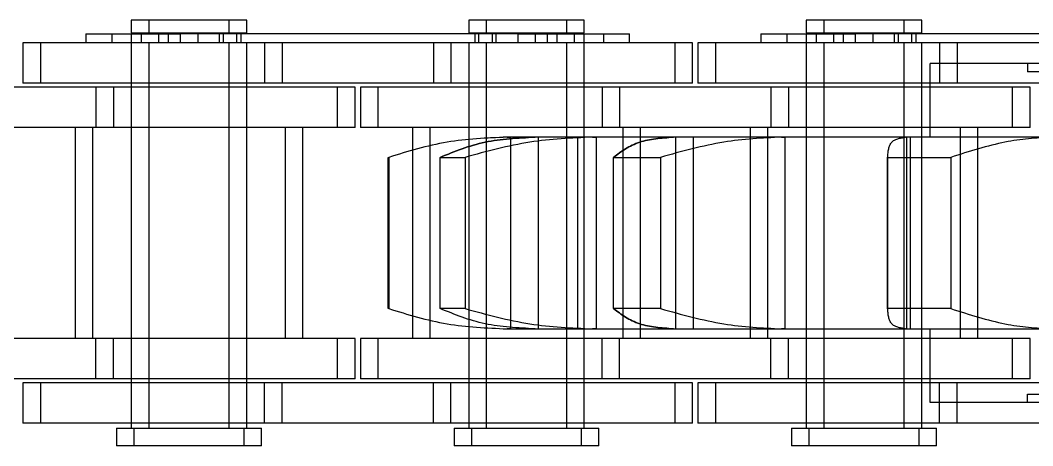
# Model space of a CAD drawing. Header units: metres. Extents: x 0 to 21025, y 0 to 14850.
# Drawn here: x 5044.11 to 5082.21, y 9293.38 to 9309.38 of the extents above; entities that cross this region are included whole.
import ezdxf

# ---------------------------------------------------------------- set-up
doc = ezdxf.new("R2010")
doc.units = ezdxf.units.M
doc.header["$LTSCALE"] = 25
doc.linetypes.add('HIDDEN2', pattern=[4.7625, 3.175, -1.5875])
doc.layers.add('ST1', color=7, linetype='HIDDEN2')

msp = doc.modelspace()

# ---------------------------------------------------------------- linework, layer by layer
at = {"layer": 'ST1'}
for p, q in [((5051.979, 9309.384), (5048.289, 9309.384)), ((5048.289, 9309.384), (5048.289, 9308.91)), ((5048.945, 9309.384), (5048.945, 9308.91)), ((5052.635, 9309.384), (5051.979, 9309.384)), ((5051.979, 9308.91), (5051.979, 9309.384)), ((5052.635, 9308.91), (5052.635, 9309.384)), ((5064.679, 9309.384), (5060.989, 9309.384)), ((5060.989, 9309.384), (5060.989, 9308.91)), ((5061.645, 9309.384), (5061.645, 9308.91)), ((5065.335, 9309.384), (5064.679, 9309.384)), ((5064.679, 9308.91), (5064.679, 9309.384)), ((5065.335, 9308.91), (5065.335, 9309.384)), ((5077.379, 9309.384), (5073.689, 9309.384)), ((5073.689, 9309.384), (5073.689, 9308.91)), ((5074.345, 9309.384), (5074.345, 9308.91)), ((5078.035, 9309.384), (5077.379, 9309.384)), ((5077.379, 9308.91), (5077.379, 9309.384)), ((5078.035, 9308.91), (5078.035, 9309.384)), ((5046.582, 9308.873), (5050.134, 9308.873)), ((5046.582, 9308.873), (5046.582, 9308.541)), ((5047.559, 9308.873), (5047.559, 9308.541)), ((5048.289, 9308.91), (5051.979, 9308.91)), ((5048.289, 9308.873), (5048.289, 9307.021)), ((5048.658, 9308.91), (5048.658, 9308.541)), ((5049.314, 9308.91), (5049.314, 9308.541)), ((5049.683, 9308.873), (5049.683, 9308.541)), ((5050.134, 9308.873), (5050.134, 9308.541)), ((5062.834, 9308.873), (5050.134, 9308.873)), ((5050.79, 9308.873), (5050.79, 9308.541)), ((5051.61, 9308.541), (5051.61, 9308.91)), ((5051.753, 9308.873), (5051.753, 9308.541)), ((5051.979, 9308.91), (5052.635, 9308.91)), ((5052.266, 9308.541), (5052.266, 9308.91)), ((5052.409, 9308.873), (5052.409, 9308.541)), ((5060.989, 9308.91), (5064.679, 9308.91)), ((5061.215, 9308.873), (5061.215, 9308.541)), ((5061.358, 9308.91), (5061.358, 9308.541)), ((5061.871, 9308.873), (5061.871, 9308.541)), ((5062.014, 9308.91), (5062.014, 9308.541)), ((5062.834, 9308.873), (5062.834, 9308.541)), ((5062.834, 9308.873), (5066.065, 9308.873)), ((5063.49, 9308.873), (5063.49, 9308.541)), ((5063.941, 9308.873), (5063.941, 9308.541)), ((5064.31, 9308.541), (5064.31, 9308.91)), ((5064.679, 9308.91), (5065.335, 9308.91)), ((5064.966, 9308.541), (5064.966, 9308.91)), ((5065.335, 9307.021), (5065.335, 9308.873)), ((5066.065, 9308.873), (5066.065, 9308.541)), ((5066.065, 9308.873), (5067.042, 9308.873)), ((5067.042, 9308.541), (5067.042, 9308.873)), ((5071.982, 9308.873), (5075.534, 9308.873)), ((5071.982, 9308.873), (5071.982, 9308.541)), ((5072.959, 9308.873), (5072.959, 9308.541)), ((5073.689, 9308.91), (5077.379, 9308.91)), ((5073.689, 9308.873), (5073.689, 9307.021)), ((5074.058, 9308.91), (5074.058, 9308.541)), ((5074.714, 9308.91), (5074.714, 9308.541)), ((5075.083, 9308.873), (5075.083, 9308.541)), ((5075.534, 9308.873), (5075.534, 9308.541)), ((5088.234, 9308.873), (5075.534, 9308.873)), ((5076.19, 9308.873), (5076.19, 9308.541)), ((5077.01, 9308.541), (5077.01, 9308.91)), ((5077.153, 9308.873), (5077.153, 9308.541)), ((5077.379, 9308.91), (5078.035, 9308.91)), ((5077.666, 9308.541), (5077.666, 9308.91)), ((5077.809, 9308.873), (5077.809, 9308.541)), ((5053.309, 9308.541), (5044.214, 9308.541)), ((5044.214, 9308.541), (5044.214, 9307.021)), ((5044.87, 9308.541), (5044.87, 9307.021)), ((5048.289, 9308.541), (5048.289, 9294.042)), ((5048.945, 9308.541), (5048.945, 9307.021)), ((5048.945, 9308.541), (5048.945, 9294.042)), ((5051.979, 9307.021), (5051.979, 9308.541)), ((5051.979, 9294.042), (5051.979, 9308.541)), ((5052.635, 9307.021), (5052.635, 9308.541)), ((5052.635, 9294.042), (5052.635, 9308.541)), ((5053.309, 9308.541), (5053.309, 9307.021)), ((5059.659, 9308.541), (5053.309, 9308.541)), ((5053.965, 9308.541), (5053.965, 9307.021)), ((5059.659, 9308.541), (5059.659, 9307.021)), ((5068.754, 9308.541), (5059.659, 9308.541)), ((5060.315, 9308.541), (5060.315, 9307.021)), ((5060.989, 9308.541), (5060.989, 9307.021)), ((5060.989, 9308.541), (5060.989, 9294.042)), ((5061.645, 9308.541), (5061.645, 9307.021)), ((5061.645, 9308.541), (5061.645, 9294.042)), ((5064.679, 9307.021), (5064.679, 9308.541)), ((5064.679, 9294.042), (5064.679, 9308.541)), ((5065.335, 9294.042), (5065.335, 9308.541)), ((5069.41, 9308.541), (5068.754, 9308.541)), ((5068.754, 9307.021), (5068.754, 9308.541)), ((5069.41, 9307.021), (5069.41, 9308.541)), ((5078.709, 9308.541), (5069.614, 9308.541)), ((5069.614, 9308.541), (5069.614, 9307.021)), ((5070.27, 9308.541), (5070.27, 9307.021)), ((5073.689, 9308.541), (5073.689, 9294.042)), ((5074.345, 9308.541), (5074.345, 9307.021)), ((5074.345, 9308.541), (5074.345, 9294.042)), ((5077.379, 9307.021), (5077.379, 9308.541)), ((5077.379, 9294.042), (5077.379, 9308.541)), ((5078.035, 9307.021), (5078.035, 9308.541)), ((5078.035, 9294.042), (5078.035, 9308.541)), ((5078.709, 9308.541), (5078.709, 9307.021)), ((5085.059, 9308.541), (5078.709, 9308.541)), ((5079.365, 9308.541), (5079.365, 9307.021)), ((5078.352, 9304.989), (5078.352, 9307.759)), ((5117.44, 9307.759), (5078.352, 9307.759)), ((5082.017, 9307.759), (5082.017, 9307.44)), ((5113.776, 9307.44), (5082.017, 9307.44)), ((5046.959, 9306.869), (5040.609, 9306.869)), ((5053.309, 9307.021), (5044.214, 9307.021)), ((5046.959, 9306.869), (5046.959, 9305.349)), ((5056.054, 9306.869), (5046.959, 9306.869)), ((5047.615, 9306.869), (5047.615, 9305.349)), ((5048.289, 9306.869), (5048.289, 9305.349)), ((5048.945, 9306.869), (5048.945, 9305.349)), ((5051.979, 9305.349), (5051.979, 9306.869)), ((5052.635, 9305.349), (5052.635, 9306.869)), ((5059.659, 9307.021), (5053.309, 9307.021)), ((5056.71, 9306.869), (5056.054, 9306.869)), ((5056.054, 9305.349), (5056.054, 9306.869)), ((5056.71, 9305.349), (5056.71, 9306.869)), ((5066.009, 9306.869), (5056.914, 9306.869)), ((5056.914, 9306.869), (5056.914, 9305.349)), ((5057.57, 9306.869), (5057.57, 9305.349)), ((5068.754, 9307.021), (5059.659, 9307.021)), ((5060.989, 9306.869), (5060.989, 9305.349)), ((5061.645, 9306.869), (5061.645, 9305.349)), ((5064.679, 9305.349), (5064.679, 9306.869)), ((5065.335, 9305.349), (5065.335, 9306.869)), ((5066.009, 9306.869), (5066.009, 9305.349)), ((5072.359, 9306.869), (5066.009, 9306.869)), ((5066.665, 9306.869), (5066.665, 9305.349)), ((5069.41, 9307.021), (5068.754, 9307.021)), ((5078.709, 9307.021), (5069.614, 9307.021)), ((5072.359, 9306.869), (5072.359, 9305.349)), ((5081.454, 9306.869), (5072.359, 9306.869)), ((5073.015, 9306.869), (5073.015, 9305.349)), ((5073.689, 9306.869), (5073.689, 9305.349)), ((5074.345, 9306.869), (5074.345, 9305.349)), ((5077.379, 9305.349), (5077.379, 9306.869)), ((5078.035, 9305.349), (5078.035, 9306.869)), ((5085.059, 9307.021), (5078.709, 9307.021)), ((5082.11, 9306.869), (5081.454, 9306.869)), ((5081.454, 9305.349), (5081.454, 9306.869)), ((5082.11, 9305.349), (5082.11, 9306.869)), ((5046.959, 9305.349), (5040.609, 9305.349)), ((5046.174, 9305.349), (5046.174, 9297.419)), ((5046.83, 9305.349), (5046.83, 9297.419)), ((5056.054, 9305.349), (5046.959, 9305.349)), ((5048.289, 9305.349), (5048.289, 9297.419)), ((5048.945, 9305.349), (5048.945, 9297.419)), ((5051.979, 9297.419), (5051.979, 9305.349)), ((5052.635, 9297.419), (5052.635, 9305.349)), ((5054.094, 9297.419), (5054.094, 9305.349)), ((5054.75, 9297.419), (5054.75, 9305.349)), ((5056.71, 9305.349), (5056.054, 9305.349)), ((5066.009, 9305.349), (5056.914, 9305.349)), ((5058.874, 9305.349), (5058.874, 9297.419)), ((5059.53, 9305.349), (5059.53, 9297.419)), ((5060.989, 9305.349), (5060.989, 9297.419)), ((5061.645, 9305.349), (5061.645, 9297.419)), ((5064.679, 9297.419), (5064.679, 9305.349)), ((5065.335, 9297.419), (5065.335, 9305.349)), ((5072.359, 9305.349), (5066.009, 9305.349)), ((5066.794, 9297.419), (5066.794, 9305.349)), ((5067.45, 9297.419), (5067.45, 9305.349)), ((5071.574, 9305.349), (5071.574, 9297.419)), ((5072.23, 9305.349), (5072.23, 9297.419)), ((5081.454, 9305.349), (5072.359, 9305.349)), ((5073.689, 9305.349), (5073.689, 9297.419)), ((5074.345, 9305.349), (5074.345, 9297.419)), ((5077.379, 9297.419), (5077.379, 9305.349)), ((5078.035, 9297.419), (5078.035, 9305.349)), ((5079.494, 9297.419), (5079.494, 9305.349)), ((5080.15, 9297.419), (5080.15, 9305.349)), ((5082.11, 9305.349), (5081.454, 9305.349)), ((5061.809, 9304.98), (5062.289, 9304.989)), ((5062.43, 9304.989), (5062.289, 9304.989)), ((5062.556, 9304.989), (5062.43, 9304.989)), ((5062.43, 9304.989), (5062.556, 9304.989)), ((5062.556, 9304.989), (5062.556, 9297.779)), ((5063.486, 9304.989), (5062.556, 9304.989)), ((5065.651, 9304.989), (5063.486, 9304.989)), ((5063.595, 9304.989), (5063.595, 9297.779)), ((5065.094, 9297.779), (5065.094, 9304.989)), ((5065.78, 9304.989), (5065.651, 9304.989)), ((5065.651, 9304.989), (5065.78, 9304.989)), ((5065.78, 9304.989), (5065.78, 9297.779)), ((5068.693, 9304.989), (5065.78, 9304.989)), ((5072.762, 9304.989), (5068.693, 9304.989)), ((5068.771, 9304.989), (5068.771, 9297.779)), ((5069.441, 9297.779), (5069.441, 9304.989)), ((5072.877, 9304.989), (5072.762, 9304.989)), ((5072.762, 9304.989), (5072.877, 9304.989)), ((5072.877, 9304.989), (5072.877, 9297.779)), ((5077.422, 9304.989), (5072.877, 9304.989)), ((5082.904, 9304.989), (5077.422, 9304.989)), ((5077.461, 9304.989), (5077.461, 9297.779)), ((5077.611, 9297.779), (5077.611, 9304.989)), ((5057.956, 9304.227), (5057.98, 9304.227)), ((5057.956, 9298.541), (5057.956, 9304.227)), ((5057.98, 9304.227), (5057.98, 9298.541)), ((5059.918, 9304.227), (5060.856, 9304.227)), ((5059.918, 9298.541), (5059.918, 9304.227)), ((5060.856, 9304.227), (5060.856, 9298.541)), ((5066.437, 9304.227), (5068.2, 9304.227)), ((5066.437, 9298.541), (5066.437, 9304.227)), ((5068.2, 9304.227), (5068.2, 9298.541)), ((5076.748, 9304.284), (5076.748, 9298.483)), ((5076.75, 9304.227), (5079.126, 9304.227)), ((5076.75, 9298.541), (5076.75, 9304.227)), ((5079.126, 9304.227), (5079.126, 9298.541)), ((5057.98, 9298.541), (5057.956, 9298.541)), ((5060.856, 9298.541), (5059.918, 9298.541)), ((5068.2, 9298.541), (5066.437, 9298.541)), ((5079.126, 9298.541), (5076.75, 9298.541)), ((5062.289, 9297.779), (5062.43, 9297.779)), ((5062.43, 9297.779), (5062.556, 9297.779)), ((5062.556, 9297.779), (5062.43, 9297.779)), ((5062.556, 9297.779), (5063.486, 9297.779)), ((5063.486, 9297.779), (5065.651, 9297.779)), ((5065.651, 9297.779), (5065.78, 9297.779)), ((5065.78, 9297.779), (5065.651, 9297.779)), ((5065.78, 9297.779), (5068.693, 9297.779)), ((5068.693, 9297.779), (5072.762, 9297.779)), ((5072.762, 9297.779), (5072.877, 9297.779)), ((5072.877, 9297.779), (5072.762, 9297.779)), ((5072.877, 9297.779), (5077.422, 9297.779)), ((5077.422, 9297.779), (5082.904, 9297.779)), ((5078.352, 9295.009), (5078.352, 9297.779)), ((5046.959, 9297.419), (5040.609, 9297.419)), ((5046.959, 9295.899), (5046.959, 9297.419)), ((5056.054, 9297.419), (5046.959, 9297.419)), ((5047.615, 9295.899), (5047.615, 9297.419)), ((5048.289, 9297.419), (5048.289, 9295.899)), ((5048.945, 9297.419), (5048.945, 9295.899)), ((5051.979, 9295.899), (5051.979, 9297.419)), ((5052.635, 9295.899), (5052.635, 9297.419)), ((5056.71, 9297.419), (5056.054, 9297.419)), ((5056.054, 9295.899), (5056.054, 9297.419)), ((5056.71, 9295.899), (5056.71, 9297.419)), ((5066.009, 9297.419), (5056.914, 9297.419)), ((5056.914, 9297.419), (5056.914, 9295.899)), ((5057.57, 9297.419), (5057.57, 9295.899)), ((5060.989, 9297.419), (5060.989, 9295.899)), ((5061.645, 9297.419), (5061.645, 9295.899)), ((5064.679, 9295.899), (5064.679, 9297.419)), ((5065.335, 9295.899), (5065.335, 9297.419)), ((5066.009, 9295.899), (5066.009, 9297.419)), ((5072.359, 9297.419), (5066.009, 9297.419)), ((5066.665, 9295.899), (5066.665, 9297.419)), ((5072.359, 9295.899), (5072.359, 9297.419)), ((5081.454, 9297.419), (5072.359, 9297.419)), ((5073.015, 9295.899), (5073.015, 9297.419)), ((5073.689, 9297.419), (5073.689, 9295.899)), ((5074.345, 9297.419), (5074.345, 9295.899)), ((5077.379, 9295.899), (5077.379, 9297.419)), ((5078.035, 9295.899), (5078.035, 9297.419)), ((5082.11, 9297.419), (5081.454, 9297.419)), ((5081.454, 9295.899), (5081.454, 9297.419)), ((5082.11, 9295.899), (5082.11, 9297.419)), ((5046.959, 9295.899), (5040.609, 9295.899)), ((5053.309, 9295.747), (5044.214, 9295.747)), ((5044.214, 9295.747), (5044.214, 9294.227)), ((5044.87, 9295.747), (5044.87, 9294.227)), ((5056.054, 9295.899), (5046.959, 9295.899)), ((5048.289, 9295.747), (5048.289, 9294.227)), ((5048.945, 9295.747), (5048.945, 9294.227)), ((5051.979, 9294.227), (5051.979, 9295.747)), ((5052.635, 9294.227), (5052.635, 9295.747)), ((5053.309, 9294.227), (5053.309, 9295.747)), ((5059.659, 9295.747), (5053.309, 9295.747)), ((5053.965, 9294.227), (5053.965, 9295.747)), ((5056.71, 9295.899), (5056.054, 9295.899)), ((5066.009, 9295.899), (5056.914, 9295.899)), ((5059.659, 9294.227), (5059.659, 9295.747)), ((5068.754, 9295.747), (5059.659, 9295.747)), ((5060.315, 9294.227), (5060.315, 9295.747)), ((5060.989, 9295.747), (5060.989, 9294.227)), ((5061.645, 9295.747), (5061.645, 9294.227)), ((5064.679, 9294.227), (5064.679, 9295.747)), ((5065.335, 9294.227), (5065.335, 9295.747)), ((5072.359, 9295.899), (5066.009, 9295.899)), ((5069.41, 9295.747), (5068.754, 9295.747)), ((5068.754, 9294.227), (5068.754, 9295.747)), ((5069.41, 9294.227), (5069.41, 9295.747)), ((5078.709, 9295.747), (5069.614, 9295.747)), ((5069.614, 9295.747), (5069.614, 9294.227)), ((5070.27, 9295.747), (5070.27, 9294.227)), ((5081.454, 9295.899), (5072.359, 9295.899)), ((5073.689, 9295.747), (5073.689, 9294.227)), ((5074.345, 9295.747), (5074.345, 9294.227)), ((5077.379, 9294.227), (5077.379, 9295.747)), ((5078.035, 9294.227), (5078.035, 9295.747)), ((5078.709, 9294.227), (5078.709, 9295.747)), ((5085.059, 9295.747), (5078.709, 9295.747)), ((5079.365, 9294.227), (5079.365, 9295.747)), ((5082.11, 9295.899), (5081.454, 9295.899)), ((5082.017, 9295.327), (5113.776, 9295.327)), ((5082.017, 9295.009), (5082.017, 9295.327)), ((5117.44, 9295.009), (5078.352, 9295.009)), ((5053.309, 9294.227), (5044.214, 9294.227)), ((5059.659, 9294.227), (5053.309, 9294.227)), ((5068.754, 9294.227), (5059.659, 9294.227)), ((5069.41, 9294.227), (5068.754, 9294.227)), ((5078.709, 9294.227), (5069.614, 9294.227)), ((5085.059, 9294.227), (5078.709, 9294.227)), ((5047.736, 9294.042), (5052.533, 9294.042)), ((5047.736, 9294.042), (5047.736, 9293.384)), ((5048.391, 9294.042), (5048.391, 9293.384)), ((5052.533, 9294.042), (5053.188, 9294.042)), ((5052.533, 9293.384), (5052.533, 9294.042)), ((5053.188, 9293.384), (5053.188, 9294.042)), ((5060.436, 9294.042), (5065.233, 9294.042)), ((5060.436, 9294.042), (5060.436, 9293.384)), ((5061.091, 9294.042), (5061.091, 9293.384)), ((5065.233, 9294.042), (5065.888, 9294.042)), ((5065.233, 9293.384), (5065.233, 9294.042)), ((5065.888, 9293.384), (5065.888, 9294.042)), ((5073.136, 9294.042), (5077.933, 9294.042)), ((5073.136, 9294.042), (5073.136, 9293.384)), ((5073.791, 9294.042), (5073.791, 9293.384)), ((5077.933, 9294.042), (5078.588, 9294.042)), ((5077.933, 9293.384), (5077.933, 9294.042)), ((5078.588, 9293.384), (5078.588, 9294.042)), ((5052.533, 9293.384), (5047.736, 9293.384)), ((5053.188, 9293.384), (5052.533, 9293.384)), ((5065.233, 9293.384), (5060.436, 9293.384)), ((5065.888, 9293.384), (5065.233, 9293.384)), ((5077.933, 9293.384), (5073.136, 9293.384)), ((5078.588, 9293.384), (5077.933, 9293.384))]:
    msp.add_line(p, q, dxfattribs=at)
for points, knots in [([(5062.43, 9304.989), (5061.664, 9304.953), (5060.084, 9304.88), (5058.695, 9304.449), (5057.98, 9304.227)], [0, 0, 0, 0, 0.484725, 1, 1, 1, 1]), ([(5059.918, 9304.227), (5060.456, 9304.449), (5061.501, 9304.88), (5062.838, 9304.953), (5063.486, 9304.989)], [0, 0, 0, 0, 0.515264, 1, 1, 1, 1]), ([(5063.486, 9304.989), (5062.838, 9304.953), (5061.501, 9304.88), (5060.456, 9304.449), (5059.918, 9304.227)], [0, 0, 0, 0, 0.484736, 1, 1, 1, 1]), ([(5065.651, 9304.989), (5064.86, 9304.953), (5063.227, 9304.88), (5061.663, 9304.449), (5060.856, 9304.227)], [0, 0, 0, 0, 0.484722, 1, 1, 1, 1]), ([(5066.437, 9304.227), (5066.733, 9304.449), (5067.308, 9304.88), (5068.241, 9304.953), (5068.693, 9304.989)], [0, 0, 0, 0, 0.515263, 1, 1, 1, 1]), ([(5068.693, 9304.989), (5068.241, 9304.953), (5067.308, 9304.88), (5066.733, 9304.449), (5066.437, 9304.227)], [0, 0, 0, 0, 0.484737, 1, 1, 1, 1]), ([(5072.762, 9304.989), (5072.04, 9304.953), (5070.552, 9304.88), (5069, 9304.449), (5068.2, 9304.227)], [0, 0, 0, 0, 0.484736, 1, 1, 1, 1]), ([(5076.75, 9304.227), (5076.769, 9304.449), (5076.804, 9304.88), (5077.22, 9304.953), (5077.422, 9304.989)], [0, 0, 0, 0, 0.51526, 1, 1, 1, 1]), ([(5082.904, 9304.989), (5082.34, 9304.953), (5081.176, 9304.88), (5079.823, 9304.449), (5079.126, 9304.227)], [0, 0, 0, 0, 0.484737, 1, 1, 1, 1]), ([(5057.98, 9298.541), (5058.695, 9298.318), (5060.084, 9297.887), (5061.664, 9297.814), (5062.43, 9297.779)], [0, 0, 0, 0, 0.515254, 1, 1, 1, 1]), ([(5063.486, 9297.779), (5062.838, 9297.814), (5061.501, 9297.887), (5060.456, 9298.318), (5059.918, 9298.541)], [0, 0, 0, 0, 0.484736, 1, 1, 1, 1]), ([(5060.856, 9298.541), (5061.662, 9298.318), (5063.227, 9297.887), (5064.86, 9297.814), (5065.651, 9297.779)], [0, 0, 0, 0, 0.5152562, 1, 1, 1, 1]), ([(5068.693, 9297.779), (5068.241, 9297.814), (5067.308, 9297.887), (5066.733, 9298.318), (5066.437, 9298.541)], [0, 0, 0, 0, 0.484737, 1, 1, 1, 1]), ([(5066.437, 9298.541), (5066.733, 9298.318), (5067.308, 9297.887), (5068.241, 9297.814), (5068.693, 9297.779)], [0, 0, 0, 0, 0.515263, 1, 1, 1, 1]), ([(5068.2, 9298.541), (5069, 9298.318), (5070.552, 9297.887), (5072.04, 9297.814), (5072.762, 9297.779)], [0, 0, 0, 0, 0.515264, 1, 1, 1, 1]), ([(5077.422, 9297.779), (5077.22, 9297.814), (5076.804, 9297.887), (5076.769, 9298.318), (5076.75, 9298.541)], [0, 0, 0, 0, 0.484735, 1, 1, 1, 1]), ([(5079.126, 9298.541), (5079.823, 9298.318), (5081.176, 9297.887), (5082.34, 9297.814), (5082.904, 9297.779)], [0, 0, 0, 0, 0.515263, 1, 1, 1, 1])]:
    msp.add_open_spline(points, degree=3, knots=knots, dxfattribs=at)

doc.saveas('drawing.dxf')
